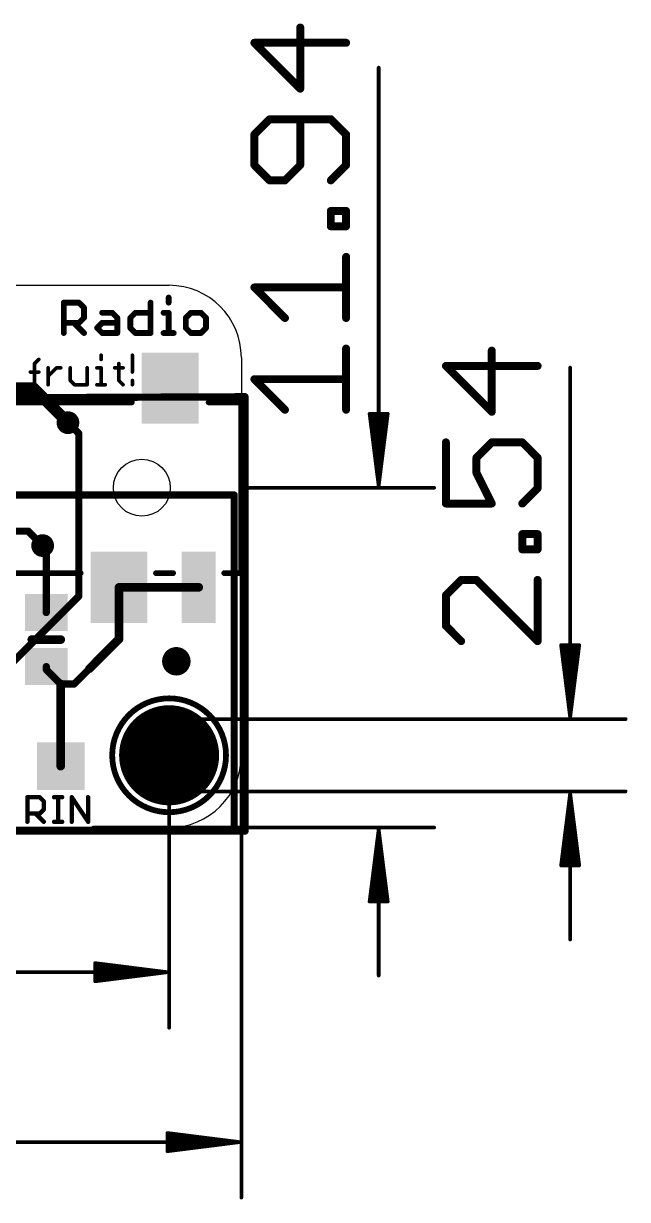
# Model space of a CAD drawing. Extents: x -7.9 to 51.7, y -13.1 to 28.2.
# Drawn here: x 30.44 to 51.67, y -13.06 to 28.25 of the extents above; entities that cross this region are included whole.
import ezdxf

# ---------------------------------------------------------------- set-up
doc = ezdxf.new("R2010")
doc.units = 0
for name, color, linetype in [('1', 12, 'CONTINUOUS'), ('16', 132, 'CONTINUOUS'), ('17', 110, 'CONTINUOUS'), ('18', 110, 'CONTINUOUS'), ('20', 53, 'CONTINUOUS'), ('21', 40, 'CONTINUOUS'), ('23', 40, 'CONTINUOUS'), ('24', 6, 'CONTINUOUS'), ('47', 253, 'CONTINUOUS')]:
    doc.layers.add(name, color=color, linetype=linetype)

# ---------------------------------------------------------------- blocks, each defined once
blk = doc.blocks.new('RECT')
blk.add_solid([(-0.5, -0.5), (0.5, -0.5), (-0.5, 0.5), (0.5, 0.5)])
blk = doc.blocks.new('PIE')
at = {"const_width": 0.5}
blk.add_lwpolyline([(0, -0.25, 1), (0, 0.25, 1), (0, -0.25)], format="xyb", dxfattribs=at)
blk = doc.blocks.new('SQUAREP')
blk.add_solid([(-0.5, -0.5), (0.5, -0.5), (-0.5, 0.5), (0.5, 0.5)])
blk = doc.blocks.new('ROUNDP')
at = {"const_width": 0.5}
blk.add_lwpolyline([(0, -0.25, 1), (0, 0.25, 1), (0, -0.25)], format="xyb", dxfattribs=at)
blk = doc.blocks.new('ROUNDV')
at = {"const_width": 0.5}
blk.add_lwpolyline([(0, -0.25, 1), (0, 0.25, 1), (0, -0.25)], format="xyb", dxfattribs=at)

msp = doc.modelspace()

# ---------------------------------------------------------------- linework, layer by layer
at = {"layer": '1'}
for points, const_width in [([(26.4, 15.438), (30.79, 15.438)], 0.4064), ([(30.79, 15.438), (32.004, 14.224)], 0.4064), ([(38.227, 15.1353), (0, 14.9637)], 0.254), ([(38.227, -0.127), (38.227, 15.1353)], 0.254), ([(31.115, 9.906), (31.242, 9.779)], 0.254), ([(31.242, 9.779), (31.242, 7.554)], 0.254), ([(36.6, 8.438), (33.8, 8.438)], 0.3048), ([(33.8, 8.438), (33.8, 6.622)], 0.3048), ([(33.8, 6.622), (32.766, 5.588)], 0.3048), ([(31.242, 5.554), (31.242, 5.654)], 0.254), ([(31.75, 5.046), (31.242, 5.554)], 0.254), ([(32.766, 5.588), (32.224, 5.046)], 0.254), ([(31.75, 2.159), (31.75, 5.046)], 0.3048), ([(32.224, 5.046), (31.75, 5.046)], 0.254), ([(0.127, -0.127), (38.227, -0.127)], 0.254)]:
    msp.add_lwpolyline(points, dxfattribs=dict(at, const_width=const_width))
for points, const_width in [([(30.8618, 15.5098, 1), (30.7182, 15.3662)], 0.2032), ([(30.79, 15.3364, 1), (30.79, 15.5396)], 0.2032), ([(38.2905, 15.1353, 1), (38.1635, 15.1353)], 0.127), ([(38.2273, 15.0718, 1), (38.2267, 15.1988)], 0.127), ([(31.9322, 14.1522, 1), (32.0758, 14.2958)], 0.2032), ([(31.1599, 9.9509, 1), (31.0701, 9.8611)], 0.127), ([(31.3055, 9.779, 1), (31.1785, 9.779)], 0.127), ([(31.1971, 9.7341, 1), (31.2869, 9.8239)], 0.127), ([(33.8, 8.5142, 1), (33.8, 8.3618)], 0.1524), ([(33.8762, 8.438, 1), (33.7238, 8.438)], 0.1524), ([(36.6, 8.3618, 1), (36.6, 8.5142)], 0.1524), ([(31.1785, 7.554, 1), (31.3055, 7.554)], 0.127), ([(33.7238, 6.622, 1), (33.8762, 6.622)], 0.1524), ([(33.8539, 6.5681, 1), (33.7461, 6.6759)], 0.1524), ([(31.3055, 5.654, 1), (31.1785, 5.654)], 0.127), ([(31.2869, 5.5989, 1), (31.1971, 5.5091)], 0.127), ([(31.1785, 5.554, 1), (31.3055, 5.554)], 0.127), ([(32.7121, 5.6419, 1), (32.8199, 5.5341)], 0.1524), ([(32.8109, 5.5431, 1), (32.7211, 5.6329)], 0.127), ([(31.8262, 5.046, 1), (31.6738, 5.046)], 0.1524), ([(31.75, 5.1095, 1), (31.75, 4.9825)], 0.127), ([(31.7051, 5.0011, 1), (31.7949, 5.0909)], 0.127), ([(32.1791, 5.0909, 1), (32.2689, 5.0011)], 0.127), ([(32.224, 4.9825, 1), (32.224, 5.1095)], 0.127), ([(31.6738, 2.159, 1), (31.8262, 2.159)], 0.1524), ([(38.227, -0.1905, 1), (38.227, -0.0635)], 0.127), ([(38.1635, -0.127, 1), (38.2905, -0.127)], 0.127)]:
    msp.add_lwpolyline(points, format="xyb", dxfattribs=dict(at, const_width=const_width))
at = {"layer": '16', "const_width": 0.254}
for points in [[(32.385, 13.843), (32.004, 14.224)], [(32.385, 8.128), (32.385, 13.843)], [(37.846, 11.684), (-0.127, 11.684)], [(37.846, -0.127), (37.846, 11.684)], [(15.367, 10.414), (30.607, 10.414)], [(30.607, 10.414), (31.115, 9.906)], [(29.21, 4.953), (32.385, 8.128)], [(-0.127, -0.127), (37.846, -0.127)]]:
    msp.add_lwpolyline(points, dxfattribs=at)
at = {"layer": '16', "const_width": 0.127}
for points in [[(32.0489, 14.2689, 1), (31.9591, 14.1791)], [(32.4485, 13.843, 1), (32.3215, 13.843)], [(32.3401, 13.7981, 1), (32.4299, 13.8879)], [(37.9095, 11.684, 1), (37.7825, 11.684)], [(37.846, 11.6205, 1), (37.846, 11.7475)], [(30.6519, 10.4589, 1), (30.5621, 10.3691)], [(30.607, 10.3505, 1), (30.607, 10.4775)], [(31.0701, 9.8611, 1), (31.1599, 9.9509)], [(32.3215, 8.128, 1), (32.4485, 8.128)], [(32.4299, 8.0831, 1), (32.3401, 8.1729)], [(37.846, -0.1905, 1), (37.846, -0.0635)], [(37.7825, -0.127, 1), (37.9095, -0.127)]]:
    msp.add_lwpolyline(points, format="xyb", dxfattribs=at)
at = {"layer": '20'}
for p, q in [((2.54, 19.05), (35.56, 19.05)), ((38.1, 16.51), (38.1, 2.54)), ((35.56, 0), (2.54, 0))]:
    msp.add_line(p, q, dxfattribs=at)
msp.add_circle((34.6, 11.938), 1, dxfattribs=at)
for centre, start, end in [((35.56, 16.51), 0, 90), ((35.56, 2.54), 270, 0)]:
    msp.add_arc(centre, 2.54, start, end, dxfattribs=at)
at = {"layer": '21'}
for points, const_width in [([(35.5439, 18.6193), (35.5439, 18.4413)], 0.2032), ([(31.8578, 17.3736), (31.8578, 18.4413)], 0.2032), ([(31.8578, 18.4413), (32.3916, 18.4413)], 0.2032), ([(32.3916, 18.4413), (32.5696, 18.2634)], 0.2032), ([(32.5696, 18.2634), (32.5696, 17.9075)], 0.2032), ([(33.2051, 18.0854), (33.561, 18.0854)], 0.2032), ([(33.561, 18.0854), (33.739, 17.9075)], 0.2032), ([(34.1965, 17.9075), (34.3745, 18.0854)], 0.2032), ([(34.3745, 18.0854), (34.9084, 18.0854)], 0.2032), ([(34.9084, 18.4413), (34.9084, 17.3736)], 0.2032), ([(35.3659, 18.0854), (35.5439, 18.0854)], 0.2032), ([(35.5439, 18.0854), (35.5439, 17.3736)], 0.2032), ([(36.3235, 18.0854), (36.1455, 17.9075)], 0.2032), ([(36.6794, 18.0854), (36.3235, 18.0854)], 0.2032), ([(36.8573, 17.9075), (36.6794, 18.0854)], 0.2032), ([(32.3916, 17.7295), (31.8578, 17.7295)], 0.2032), ([(32.2137, 17.7295), (32.5696, 17.3736)], 0.2032), ([(32.5696, 17.9075), (32.3916, 17.7295)], 0.2032), ([(33.0271, 17.5516), (33.2051, 17.7295)], 0.2032), ([(33.2051, 17.7295), (33.739, 17.7295)], 0.2032), ([(33.739, 17.9075), (33.739, 17.3736)], 0.2032), ([(34.1965, 17.5516), (34.1965, 17.9075)], 0.2032), ([(36.1455, 17.9075), (36.1455, 17.5516)], 0.2032), ([(36.8573, 17.5516), (36.8573, 17.9075)], 0.2032), ([(33.2051, 17.3736), (33.0271, 17.5516)], 0.2032), ([(33.739, 17.3736), (33.2051, 17.3736)], 0.2032), ([(34.3745, 17.3736), (34.1965, 17.5516)], 0.2032), ([(34.9084, 17.3736), (34.3745, 17.3736)], 0.2032), ([(35.3659, 17.3736), (35.7218, 17.3736)], 0.2032), ([(36.1455, 17.5516), (36.3235, 17.3736)], 0.2032), ([(36.3235, 17.3736), (36.6794, 17.3736)], 0.2032), ([(36.6794, 17.3736), (36.8573, 17.5516)], 0.2032), ([(33.1701, 16.5956), (33.1701, 16.4473)], 0.127), ([(34.2692, 16.5956), (34.2692, 16.0024)], 0.127), ([(30.8313, 16.299), (30.9796, 16.4473)], 0.127), ([(30.8313, 15.5575), (30.8313, 16.299)], 0.127), ([(31.3067, 15.5575), (31.3067, 16.1507)], 0.127), ([(31.3067, 15.8541), (31.6033, 16.1507)], 0.127), ([(31.6033, 16.1507), (31.7516, 16.1507)], 0.127), ([(32.0863, 16.1507), (32.0863, 15.7058)], 0.127), ([(32.6795, 15.5575), (32.6795, 16.1507)], 0.127), ([(33.0219, 16.1507), (33.1701, 16.1507)], 0.127), ([(33.1701, 16.1507), (33.1701, 15.5575)], 0.127), ([(33.6455, 16.1507), (33.9421, 16.1507)], 0.127), ([(33.7938, 16.299), (33.7938, 15.7058)], 0.127), ([(30.6831, 16.0024), (30.9796, 16.0024)], 0.127), ([(32.0863, 15.7058), (32.2346, 15.5575)], 0.127), ([(33.7938, 15.7058), (33.9421, 15.5575)], 0.127), ([(34.2692, 15.7058), (34.2692, 15.5575)], 0.127), ([(32.2346, 15.5575), (32.6795, 15.5575)], 0.127), ([(33.0219, 15.5575), (33.3184, 15.5575)], 0.127), ([(34.25, 14.938), (27.75, 14.938)], 0.2032), ([(38.05, 14.938), (36.95, 14.938)], 0.2032), ([(38.1, 8.938), (38.1, 14.938)], 0.2032), ([(23.6, 8.938), (32.45, 8.938)], 0.2032), ([(35.7, 8.938), (35.1, 8.938)], 0.2032), ([(38.1, 8.938), (37.5, 8.938)], 0.2032), ([(30.734, 6.604), (31.75, 6.604)], 0.3048), ([(30.5788, 0.2032), (30.5788, 1.0675)], 0.1524), ([(30.5788, 1.0675), (31.011, 1.0675)], 0.1524), ([(31.011, 1.0675), (31.1551, 0.9235)], 0.1524), ([(31.1551, 0.9235), (31.1551, 0.6354)], 0.1524), ([(31.5144, 1.0675), (31.8025, 1.0675)], 0.1524), ([(31.6584, 0.2032), (31.6584, 1.0675)], 0.1524), ([(32.138, 0.2032), (32.138, 1.0675)], 0.1524), ([(32.138, 1.0675), (32.7143, 0.2032)], 0.1524), ([(32.7143, 0.2032), (32.7143, 1.0675)], 0.1524), ([(31.011, 0.4913), (30.5788, 0.4913)], 0.1524), ([(30.867, 0.4913), (31.1551, 0.2032)], 0.1524), ([(31.1551, 0.6354), (31.011, 0.4913)], 0.1524), ([(31.5144, 0.2032), (31.8025, 0.2032)], 0.1524)]:
    msp.add_lwpolyline(points, dxfattribs=dict(at, const_width=const_width))
for points, const_width in [([(35.5947, 18.6193, 1), (35.4931, 18.6193)], 0.1016), ([(31.9086, 18.4413, 1), (31.807, 18.4413)], 0.1016), ([(31.8578, 18.4921, 1), (31.8578, 18.3905)], 0.1016), ([(32.4275, 18.4772, 1), (32.3557, 18.4054)], 0.1016), ([(32.3916, 18.3905, 1), (32.3916, 18.4921)], 0.1016), ([(32.6204, 18.2634, 1), (32.5188, 18.2634)], 0.1016), ([(32.5336, 18.2274, 1), (32.6055, 18.2993)], 0.1016), ([(33.2051, 18.1362, 1), (33.2051, 18.0346)], 0.1016), ([(33.5969, 18.1213, 1), (33.5251, 18.0495)], 0.1016), ([(33.561, 18.0346, 1), (33.561, 18.1362)], 0.1016), ([(34.3745, 18.1362, 1), (34.3745, 18.0346)], 0.1016), ([(34.4104, 18.0495, 1), (34.3386, 18.1213)], 0.1016), ([(34.9592, 18.4413, 1), (34.8576, 18.4413)], 0.1016), ([(34.9084, 18.0346, 1), (34.9084, 18.1362)], 0.1016), ([(35.3659, 18.1362, 1), (35.3659, 18.0346)], 0.1016), ([(35.4931, 18.4413, 1), (35.5947, 18.4413)], 0.1016), ([(35.5947, 18.0854, 1), (35.4931, 18.0854)], 0.1016), ([(35.5439, 18.0346, 1), (35.5439, 18.1362)], 0.1016), ([(36.3235, 18.1362, 1), (36.3235, 18.0346)], 0.1016), ([(36.3594, 18.0495, 1), (36.2876, 18.1213)], 0.1016), ([(36.7153, 18.1213, 1), (36.6435, 18.0495)], 0.1016), ([(36.6794, 18.0346, 1), (36.6794, 18.1362)], 0.1016), ([(31.8578, 17.7803, 1), (31.8578, 17.6787)], 0.1016), ([(32.2496, 17.7654, 1), (32.1777, 17.6936)], 0.1016), ([(32.3557, 17.7654, 1), (32.4275, 17.6936)], 0.1016), ([(32.3916, 17.6787, 1), (32.3916, 17.7803)], 0.1016), ([(32.5188, 17.9075, 1), (32.6204, 17.9075)], 0.1016), ([(32.6055, 17.8715, 1), (32.5336, 17.9434)], 0.1016), ([(33.2051, 17.7803, 1), (33.2051, 17.6787)], 0.1016), ([(33.241, 17.6936, 1), (33.1692, 17.7654)], 0.1016), ([(33.7898, 17.9075, 1), (33.6882, 17.9075)], 0.1016), ([(33.703, 17.8715, 1), (33.7749, 17.9434)], 0.1016), ([(33.739, 17.6787, 1), (33.739, 17.7803)], 0.1016), ([(34.2473, 17.9075, 1), (34.1457, 17.9075)], 0.1016), ([(34.1606, 17.9434, 1), (34.2325, 17.8715)], 0.1016), ([(36.1963, 17.9075, 1), (36.0947, 17.9075)], 0.1016), ([(36.1096, 17.9434, 1), (36.1815, 17.8715)], 0.1016), ([(36.9081, 17.9075, 1), (36.8065, 17.9075)], 0.1016), ([(36.8214, 17.8715, 1), (36.8933, 17.9434)], 0.1016), ([(31.807, 17.3736, 1), (31.9086, 17.3736)], 0.1016), ([(32.5336, 17.3377, 1), (32.6055, 17.4095)], 0.1016), ([(33.0631, 17.5875, 1), (32.9912, 17.5156)], 0.1016), ([(32.9912, 17.5875, 1), (33.0631, 17.5156)], 0.1016), ([(33.2051, 17.4244, 1), (33.2051, 17.3228)], 0.1016), ([(33.1692, 17.3377, 1), (33.241, 17.4095)], 0.1016), ([(33.6882, 17.3736, 1), (33.7898, 17.3736)], 0.1016), ([(33.739, 17.3228, 1), (33.739, 17.4244)], 0.1016), ([(34.2325, 17.5875, 1), (34.1606, 17.5156)], 0.1016), ([(34.1457, 17.5516, 1), (34.2473, 17.5516)], 0.1016), ([(34.3745, 17.4244, 1), (34.3745, 17.3228)], 0.1016), ([(34.3386, 17.3377, 1), (34.4104, 17.4095)], 0.1016), ([(34.8576, 17.3736, 1), (34.9592, 17.3736)], 0.1016), ([(34.9084, 17.3228, 1), (34.9084, 17.4244)], 0.1016), ([(35.3659, 17.4244, 1), (35.3659, 17.3228)], 0.1016), ([(35.4931, 17.3736, 1), (35.5947, 17.3736)], 0.1016), ([(35.7218, 17.3228, 1), (35.7218, 17.4244)], 0.1016), ([(36.1815, 17.5875, 1), (36.1096, 17.5156)], 0.1016), ([(36.0947, 17.5516, 1), (36.1963, 17.5516)], 0.1016), ([(36.3235, 17.4244, 1), (36.3235, 17.3228)], 0.1016), ([(36.2876, 17.3377, 1), (36.3594, 17.4095)], 0.1016), ([(36.6435, 17.4095, 1), (36.7153, 17.3377)], 0.1016), ([(36.6794, 17.3228, 1), (36.6794, 17.4244)], 0.1016), ([(36.8065, 17.5516, 1), (36.9081, 17.5516)], 0.1016), ([(36.8933, 17.5156, 1), (36.8214, 17.5875)], 0.1016), ([(33.2019, 16.5956, 1), (33.1384, 16.5956)], 0.0635), ([(34.301, 16.5956, 1), (34.2375, 16.5956)], 0.0635), ([(30.8631, 16.299, 1), (30.7996, 16.299)], 0.0635), ([(30.8089, 16.3214, 1), (30.8538, 16.2765)], 0.0635), ([(31.0021, 16.4248, 1), (30.9572, 16.4697)], 0.0635), ([(31.3385, 16.1507, 1), (31.275, 16.1507)], 0.0635), ([(31.6033, 16.1824, 1), (31.6033, 16.1189)], 0.0635), ([(31.6258, 16.1282, 1), (31.5809, 16.1731)], 0.0635), ([(31.7516, 16.1189, 1), (31.7516, 16.1824)], 0.0635), ([(32.1181, 16.1507, 1), (32.0546, 16.1507)], 0.0635), ([(32.7113, 16.1507, 1), (32.6478, 16.1507)], 0.0635), ([(33.0219, 16.1824, 1), (33.0219, 16.1189)], 0.0635), ([(33.1384, 16.4473, 1), (33.2019, 16.4473)], 0.0635), ([(33.2019, 16.1507, 1), (33.1384, 16.1507)], 0.0635), ([(33.1701, 16.1189, 1), (33.1701, 16.1824)], 0.0635), ([(33.6455, 16.1824, 1), (33.6455, 16.1189)], 0.0635), ([(33.8256, 16.299, 1), (33.7621, 16.299)], 0.0635), ([(33.9421, 16.1189, 1), (33.9421, 16.1824)], 0.0635), ([(30.6831, 16.0341, 1), (30.6831, 15.9706)], 0.0635), ([(30.9796, 15.9706, 1), (30.9796, 16.0341)], 0.0635), ([(31.2843, 15.8765, 1), (31.3292, 15.8316)], 0.0635), ([(32.0546, 15.7058, 1), (32.1181, 15.7058)], 0.0635), ([(32.1088, 15.7282, 1), (32.0639, 15.6833)], 0.0635), ([(33.7621, 15.7058, 1), (33.8256, 15.7058)], 0.0635), ([(33.8163, 15.7282, 1), (33.7714, 15.6833)], 0.0635), ([(34.2375, 16.0024, 1), (34.301, 16.0024)], 0.0635), ([(34.301, 15.7058, 1), (34.2375, 15.7058)], 0.0635), ([(30.7996, 15.5575, 1), (30.8631, 15.5575)], 0.0635), ([(31.275, 15.5575, 1), (31.3385, 15.5575)], 0.0635), ([(32.2346, 15.5893, 1), (32.2346, 15.5258)], 0.0635), ([(32.2122, 15.535, 1), (32.2571, 15.58)], 0.0635), ([(32.6478, 15.5575, 1), (32.7113, 15.5575)], 0.0635), ([(32.6795, 15.5258, 1), (32.6795, 15.5893)], 0.0635), ([(33.0219, 15.5893, 1), (33.0219, 15.5258)], 0.0635), ([(33.1384, 15.5575, 1), (33.2019, 15.5575)], 0.0635), ([(33.3184, 15.5258, 1), (33.3184, 15.5893)], 0.0635), ([(33.9197, 15.535, 1), (33.9646, 15.58)], 0.0635), ([(34.2375, 15.5575, 1), (34.301, 15.5575)], 0.0635), ([(34.25, 14.8872, 1), (34.25, 14.9888)], 0.1016), ([(36.95, 14.9888, 1), (36.95, 14.8872)], 0.1016), ([(38.1508, 14.938, 1), (38.0492, 14.938)], 0.1016), ([(38.05, 14.8872, 1), (38.05, 14.9888)], 0.1016), ([(32.45, 8.8872, 1), (32.45, 8.9888)], 0.1016), ([(35.1, 8.9888, 1), (35.1, 8.8872)], 0.1016), ([(35.7, 8.8872, 1), (35.7, 8.9888)], 0.1016), ([(37.5, 8.9888, 1), (37.5, 8.8872)], 0.1016), ([(38.0492, 8.938, 1), (38.1508, 8.938)], 0.1016), ([(38.1, 8.8872, 1), (38.1, 8.9888)], 0.1016), ([(30.734, 6.6802, 1), (30.734, 6.5278)], 0.1524), ([(31.75, 6.5278, 1), (31.75, 6.6802)], 0.1524), ([(35.56, 0.54, 1), (35.56, 4.54, 1), (35.56, 0.54)], 0.2032), ([(30.6169, 1.0675, 1), (30.5407, 1.0675)], 0.0762), ([(30.5788, 1.1056, 1), (30.5788, 1.0294)], 0.0762), ([(31.038, 1.0945, 1), (30.9841, 1.0406)], 0.0762), ([(31.011, 1.0294, 1), (31.011, 1.1056)], 0.0762), ([(31.1932, 0.9235, 1), (31.117, 0.9235)], 0.0762), ([(31.1281, 0.8965, 1), (31.182, 0.9504)], 0.0762), ([(31.5144, 1.1056, 1), (31.5144, 1.0294)], 0.0762), ([(31.6965, 1.0675, 1), (31.6203, 1.0675)], 0.0762), ([(31.8025, 1.0294, 1), (31.8025, 1.1056)], 0.0762), ([(32.1697, 1.0887, 1), (32.1063, 1.0464)], 0.0762), ([(32.1761, 1.0675, 1), (32.0999, 1.0675)], 0.0762), ([(32.7524, 1.0675, 1), (32.6762, 1.0675)], 0.0762), ([(30.5788, 0.5294, 1), (30.5788, 0.4532)], 0.0762), ([(30.8939, 0.5183, 1), (30.84, 0.4644)], 0.0762), ([(30.9841, 0.5183, 1), (31.038, 0.4644)], 0.0762), ([(31.011, 0.4532, 1), (31.011, 0.5294)], 0.0762), ([(31.117, 0.6354, 1), (31.1932, 0.6354)], 0.0762), ([(31.182, 0.6084, 1), (31.1281, 0.6623)], 0.0762), ([(30.5407, 0.2032, 1), (30.6169, 0.2032)], 0.0762), ([(31.1281, 0.1763, 1), (31.182, 0.2301)], 0.0762), ([(31.5144, 0.2413, 1), (31.5144, 0.1651)], 0.0762), ([(31.6203, 0.2032, 1), (31.6965, 0.2032)], 0.0762), ([(31.8025, 0.1651, 1), (31.8025, 0.2413)], 0.0762), ([(32.0999, 0.2032, 1), (32.1761, 0.2032)], 0.0762), ([(32.6762, 0.2032, 1), (32.7524, 0.2032)], 0.0762), ([(32.6826, 0.1821, 1), (32.746, 0.2243)], 0.0762)]:
    msp.add_lwpolyline(points, format="xyb", dxfattribs=dict(at, const_width=const_width))
at = {"layer": '23'}
for p in [(38.1, 11.938), (31.242, 6.604), (35.814, 5.842), (35.56, 2.54)]:
    msp.add_point(p, dxfattribs=at)
at = {"layer": '24'}
msp.add_point((37.211, 3.556), dxfattribs=at)
at = {"layer": '47'}
for points, const_width in [([(40.1696, 25.9573), (40.1696, 28.1062)], 0.2794), ([(41.7813, 27.569), (38.5579, 27.569)], 0.2794), ([(38.5579, 27.569), (40.1696, 25.9573)], 0.2794), ([(42.926, 12.003), (42.926, 26.695)], 0.13), ([(39.0952, 24.8835), (38.5579, 24.3463)], 0.2794), ([(41.2441, 24.8835), (39.0952, 24.8835)], 0.2794), ([(40.1696, 23.2718), (40.1696, 24.8835)], 0.2794), ([(41.7813, 24.3463), (41.2441, 24.8835)], 0.2794), ([(38.5579, 24.3463), (38.5579, 23.2718)], 0.2794), ([(41.7813, 23.2718), (41.7813, 24.3463)], 0.2794), ([(38.5579, 23.2718), (39.0952, 22.7346)], 0.2794), ([(39.6324, 22.7346), (40.1696, 23.2718)], 0.2794), ([(41.2441, 22.7346), (41.7813, 23.2718)], 0.2794), ([(39.0952, 22.7346), (39.6324, 22.7346)], 0.2794), ([(41.2441, 21.1232), (41.2441, 21.6604)], 0.2794), ([(41.2441, 21.6604), (41.7813, 21.6604)], 0.2794), ([(41.7813, 21.6604), (41.7813, 21.1232)], 0.2794), ([(41.7813, 21.1232), (41.2441, 21.1232)], 0.2794), ([(41.7813, 17.9005), (41.7813, 20.0494)], 0.2794), ([(39.6324, 17.9005), (38.5579, 18.9749)], 0.2794), ([(38.5579, 18.9749), (41.7813, 18.9749)], 0.2794), ([(41.7813, 14.6777), (41.7813, 16.8266)], 0.2794), ([(46.9006, 14.6066), (46.9006, 16.7555)], 0.2794), ([(48.5123, 16.2183), (45.2889, 16.2183)], 0.2794), ([(45.2889, 16.2183), (46.9006, 14.6066)], 0.2794), ([(49.657, 3.875), (49.657, 16.1571)], 0.13), ([(39.6324, 14.6777), (38.5579, 15.7522)], 0.2794), ([(38.5579, 15.7522), (41.7813, 15.7522)], 0.2794), ([(42.926, 12.003), (42.6068, 14.538)], 0.13), ([(42.6068, 14.538), (43.2452, 14.538)], 0.13), ([(42.926, 12.003), (42.666, 14.538)], 0.13), ([(42.926, 12.003), (42.796, 14.538)], 0.13), ([(43.2452, 14.538), (42.926, 12.003)], 0.13), ([(43.056, 14.538), (42.926, 12.003)], 0.13), ([(43.186, 14.538), (42.926, 12.003)], 0.13), ([(45.2889, 13.5327), (45.2889, 11.3838)], 0.2794), ([(46.3634, 12.9955), (46.9006, 13.5327)], 0.2794), ([(46.9006, 13.5327), (47.9751, 13.5327)], 0.2794), ([(47.9751, 13.5327), (48.5123, 12.9955)], 0.2794), ([(46.3634, 12.4583), (46.3634, 12.9955)], 0.2794), ([(48.5123, 12.9955), (48.5123, 11.9211)], 0.2794), ([(46.9006, 11.3838), (46.3634, 12.4583)], 0.2794), ([(38.1, 11.938), (44.876, 11.938)], 0.13), ([(48.5123, 11.9211), (47.9751, 11.3838)], 0.2794), ([(45.2889, 11.3838), (46.9006, 11.3838)], 0.2794), ([(47.9751, 9.7725), (47.9751, 10.3097)], 0.2794), ([(47.9751, 10.3097), (48.5123, 10.3097)], 0.2794), ([(48.5123, 10.3097), (48.5123, 9.7725)], 0.2794), ([(38.1, 9.906), (38.1, -12.999)], 0.13), ([(48.5123, 9.7725), (47.9751, 9.7725)], 0.2794), ([(45.8262, 8.6986), (45.2889, 8.1614)], 0.2794), ([(46.3634, 8.6986), (45.8262, 8.6986)], 0.2794), ([(48.5123, 6.5497), (46.3634, 8.6986)], 0.2794), ([(48.5123, 8.6986), (48.5123, 6.5497)], 0.2794), ([(45.2889, 8.1614), (45.2889, 7.0869)], 0.2794), ([(45.2889, 7.0869), (45.8262, 6.5497)], 0.2794), ([(49.657, 3.875), (49.3378, 6.41)], 0.13), ([(49.3378, 6.41), (49.9762, 6.41)], 0.13), ([(49.657, 3.875), (49.397, 6.41)], 0.13), ([(49.657, 3.875), (49.527, 6.41)], 0.13), ([(49.9762, 6.41), (49.657, 3.875)], 0.13), ([(49.787, 6.41), (49.657, 3.875)], 0.13), ([(49.917, 6.41), (49.657, 3.875)], 0.13), ([(35.56, 3.81), (51.607, 3.81)], 0.13), ([(35.56, 2.54), (35.56, -7.03)], 0.13), ([(35.56, 1.27), (51.607, 1.27)], 0.13), ([(49.657, 1.205), (49.3378, -1.33)], 0.13), ([(49.657, 1.205), (49.397, -1.33)], 0.13), ([(49.657, 1.205), (49.527, -1.33)], 0.13), ([(49.657, 1.205), (49.657, -3.93)], 0.13), ([(49.9762, -1.33), (49.657, 1.205)], 0.13), ([(49.787, -1.33), (49.657, 1.205)], 0.13), ([(49.917, -1.33), (49.657, 1.205)], 0.13), ([(32.893, 0), (44.876, 0)], 0.13), ([(42.926, -0.065), (42.6068, -2.6)], 0.13), ([(42.926, -0.065), (42.666, -2.6)], 0.13), ([(42.926, -0.065), (42.796, -2.6)], 0.13), ([(42.926, -0.065), (42.926, -5.2)], 0.13), ([(43.2452, -2.6), (42.926, -0.065)], 0.13), ([(43.056, -2.6), (42.926, -0.065)], 0.13), ([(43.186, -2.6), (42.926, -0.065)], 0.13), ([(49.3378, -1.33), (49.9762, -1.33)], 0.13), ([(42.6068, -2.6), (43.2452, -2.6)], 0.13), ([(35.495, -5.08), (32.96, -4.7608)], 0.13), ([(32.96, -4.7608), (32.96, -5.3992)], 0.13), ([(35.495, -5.08), (32.96, -4.82)], 0.13), ([(35.495, -5.08), (32.96, -4.95)], 0.13), ([(2.605, -5.08), (35.495, -5.08)], 0.13), ([(32.96, -5.3992), (35.495, -5.08)], 0.13), ([(32.96, -5.21), (35.495, -5.08)], 0.13), ([(32.96, -5.34), (35.495, -5.08)], 0.13), ([(38.035, -11.049), (35.5, -10.7298)], 0.13), ([(35.5, -10.7298), (35.5, -11.3682)], 0.13), ([(38.035, -11.049), (35.5, -10.789)], 0.13), ([(0.065, -11.049), (38.035, -11.049)], 0.13), ([(38.035, -11.049), (35.5, -10.919)], 0.13), ([(35.5, -11.3682), (38.035, -11.049)], 0.13), ([(35.5, -11.179), (38.035, -11.049)], 0.13), ([(35.5, -11.309), (38.035, -11.049)], 0.13)]:
    msp.add_lwpolyline(points, dxfattribs=dict(at, const_width=const_width))
for points, const_width in [([(40.2395, 28.1062, 1), (40.0998, 28.1062)], 0.1397), ([(38.5579, 27.6389, 1), (38.5579, 27.4992)], 0.1397), ([(38.6073, 27.6184, 1), (38.5086, 27.5196)], 0.1397), ([(41.7813, 27.4992, 1), (41.7813, 27.6389)], 0.1397), ([(42.9585, 26.695, 1), (42.8935, 26.695)], 0.065), ([(40.0998, 25.9573, 1), (40.2395, 25.9573)], 0.1397), ([(40.1202, 25.9079, 1), (40.219, 26.0067)], 0.1397), ([(39.0952, 24.9533, 1), (39.0952, 24.8136)], 0.1397), ([(39.1446, 24.8341, 1), (39.0458, 24.9329)], 0.1397), ([(40.2395, 24.8835, 1), (40.0998, 24.8835)], 0.1397), ([(41.2935, 24.9329, 1), (41.1947, 24.8341)], 0.1397), ([(41.2441, 24.8136, 1), (41.2441, 24.9533)], 0.1397), ([(38.6278, 24.3463, 1), (38.4881, 24.3463)], 0.1397), ([(38.5086, 24.3956, 1), (38.6073, 24.2969)], 0.1397), ([(41.8512, 24.3463, 1), (41.7114, 24.3463)], 0.1397), ([(41.7319, 24.2969, 1), (41.8307, 24.3956)], 0.1397), ([(38.6073, 23.3212, 1), (38.5086, 23.2224)], 0.1397), ([(38.4881, 23.2718, 1), (38.6278, 23.2718)], 0.1397), ([(40.0998, 23.2718, 1), (40.2395, 23.2718)], 0.1397), ([(40.219, 23.2224, 1), (40.1202, 23.3212)], 0.1397), ([(41.7114, 23.2718, 1), (41.8512, 23.2718)], 0.1397), ([(41.8307, 23.2224, 1), (41.7319, 23.3212)], 0.1397), ([(39.0952, 22.8044, 1), (39.0952, 22.6647)], 0.1397), ([(39.0458, 22.6852, 1), (39.1446, 22.784)], 0.1397), ([(39.583, 22.784, 1), (39.6818, 22.6852)], 0.1397), ([(39.6324, 22.6647, 1), (39.6324, 22.8044)], 0.1397), ([(41.1947, 22.784, 1), (41.2935, 22.6852)], 0.1397), ([(41.3139, 21.6604, 1), (41.1742, 21.6604)], 0.1397), ([(41.2441, 21.7303, 1), (41.2441, 21.5906)], 0.1397), ([(41.8512, 21.6604, 1), (41.7114, 21.6604)], 0.1397), ([(41.7813, 21.5906, 1), (41.7813, 21.7303)], 0.1397), ([(41.1742, 21.1232, 1), (41.3139, 21.1232)], 0.1397), ([(41.2441, 21.1931, 1), (41.2441, 21.0534)], 0.1397), ([(41.7114, 21.1232, 1), (41.8512, 21.1232)], 0.1397), ([(41.7813, 21.0534, 1), (41.7813, 21.1931)], 0.1397), ([(41.8512, 20.0494, 1), (41.7114, 20.0494)], 0.1397), ([(38.5579, 19.0448, 1), (38.5579, 18.9051)], 0.1397), ([(38.6073, 19.0243, 1), (38.5086, 18.9255)], 0.1397), ([(41.7813, 18.9051, 1), (41.7813, 19.0448)], 0.1397), ([(39.583, 17.8511, 1), (39.6818, 17.9498)], 0.1397), ([(41.7114, 17.9005, 1), (41.8512, 17.9005)], 0.1397), ([(41.8512, 16.8266, 1), (41.7114, 16.8266)], 0.1397), ([(46.9705, 16.7555, 1), (46.8308, 16.7555)], 0.1397), ([(45.2889, 16.2881, 1), (45.2889, 16.1484)], 0.1397), ([(45.3383, 16.2676, 1), (45.2396, 16.1689)], 0.1397), ([(48.5123, 16.1484, 1), (48.5123, 16.2881)], 0.1397), ([(49.6895, 16.1571, 1), (49.6245, 16.1571)], 0.065), ([(38.5579, 15.822, 1), (38.5579, 15.6823)], 0.1397), ([(38.6073, 15.8015, 1), (38.5086, 15.7028)], 0.1397), ([(41.7813, 15.6823, 1), (41.7813, 15.822)], 0.1397), ([(39.583, 14.6283, 1), (39.6818, 14.7271)], 0.1397), ([(41.7114, 14.6777, 1), (41.8512, 14.6777)], 0.1397), ([(42.639, 14.5421, 1), (42.5745, 14.5339)], 0.065), ([(42.6068, 14.5705, 1), (42.6068, 14.5055)], 0.065), ([(42.6983, 14.5413, 1), (42.6337, 14.5347)], 0.065), ([(42.8285, 14.5397, 1), (42.7635, 14.5363)], 0.065), ([(43.0885, 14.5363, 1), (43.0235, 14.5397)], 0.065), ([(43.2183, 14.5347, 1), (43.1537, 14.5413)], 0.065), ([(43.2775, 14.5339, 1), (43.213, 14.5421)], 0.065), ([(43.2452, 14.5055, 1), (43.2452, 14.5705)], 0.065), ([(46.8308, 14.6066, 1), (46.9705, 14.6066)], 0.1397), ([(46.8512, 14.5572, 1), (46.95, 14.656)], 0.1397), ([(45.3588, 13.5327, 1), (45.2191, 13.5327)], 0.1397), ([(46.9006, 13.6026, 1), (46.9006, 13.4629)], 0.1397), ([(46.95, 13.4833, 1), (46.8512, 13.5821)], 0.1397), ([(48.0245, 13.5821, 1), (47.9257, 13.4833)], 0.1397), ([(47.9751, 13.4629, 1), (47.9751, 13.6026)], 0.1397), ([(46.4332, 12.9955, 1), (46.2935, 12.9955)], 0.1397), ([(46.314, 13.0449, 1), (46.4128, 12.9461)], 0.1397), ([(48.5822, 12.9955, 1), (48.4425, 12.9955)], 0.1397), ([(48.4629, 12.9461, 1), (48.5617, 13.0449)], 0.1397), ([(46.2935, 12.4583, 1), (46.4332, 12.4583)], 0.1397), ([(46.4259, 12.4895, 1), (46.3009, 12.427)], 0.1397), ([(38.1, 11.9705, 1), (38.1, 11.9055)], 0.065), ([(42.8938, 12.0071, 1), (42.9582, 11.9989)], 0.065), ([(42.8937, 12.0063, 1), (42.9583, 11.9997)], 0.065), ([(42.8935, 12.0013, 1), (42.9585, 12.0047)], 0.065), ([(42.8935, 12.0047, 1), (42.9585, 12.0013)], 0.065), ([(42.8935, 12.003, 1), (42.9585, 12.003)], 0.065), ([(42.8937, 11.9997, 1), (42.9583, 12.0063)], 0.065), ([(42.8938, 11.9989, 1), (42.9582, 12.0071)], 0.065), ([(44.876, 11.9055, 1), (44.876, 11.9705)], 0.065), ([(48.4425, 11.9211, 1), (48.5822, 11.9211)], 0.1397), ([(48.5617, 11.8717, 1), (48.4629, 11.9704)], 0.1397), ([(45.2889, 11.4537, 1), (45.2889, 11.314)], 0.1397), ([(45.2191, 11.3838, 1), (45.3588, 11.3838)], 0.1397), ([(46.8381, 11.3526, 1), (46.9631, 11.4151)], 0.1397), ([(46.9006, 11.314, 1), (46.9006, 11.4537)], 0.1397), ([(47.9257, 11.4332, 1), (48.0245, 11.3344)], 0.1397), ([(48.0449, 10.3097, 1), (47.9052, 10.3097)], 0.1397), ([(47.9751, 10.3795, 1), (47.9751, 10.2398)], 0.1397), ([(48.5822, 10.3097, 1), (48.4425, 10.3097)], 0.1397), ([(48.5123, 10.2398, 1), (48.5123, 10.3795)], 0.1397), ([(38.1325, 9.906, 1), (38.0675, 9.906)], 0.065), ([(47.9052, 9.7725, 1), (48.0449, 9.7725)], 0.1397), ([(47.9751, 9.8423, 1), (47.9751, 9.7026)], 0.1397), ([(48.4425, 9.7725, 1), (48.5822, 9.7725)], 0.1397), ([(48.5123, 9.7026, 1), (48.5123, 9.8423)], 0.1397), ([(45.8262, 8.7685, 1), (45.8262, 8.6288)], 0.1397), ([(45.8756, 8.6492, 1), (45.7768, 8.748)], 0.1397), ([(46.4128, 8.748, 1), (46.314, 8.6492)], 0.1397), ([(46.3634, 8.6288, 1), (46.3634, 8.7685)], 0.1397), ([(48.5822, 8.6986, 1), (48.4425, 8.6986)], 0.1397), ([(45.3588, 8.1614, 1), (45.2191, 8.1614)], 0.1397), ([(45.2396, 8.2108, 1), (45.3383, 8.112)], 0.1397), ([(45.2191, 7.0869, 1), (45.3588, 7.0869)], 0.1397), ([(45.3383, 7.1363, 1), (45.2396, 7.0375)], 0.1397), ([(45.7768, 6.5003, 1), (45.8756, 6.5991)], 0.1397), ([(48.4425, 6.5497, 1), (48.5822, 6.5497)], 0.1397), ([(48.4629, 6.5003, 1), (48.5617, 6.5991)], 0.1397), ([(49.37, 6.4141, 1), (49.3055, 6.4059)], 0.065), ([(49.3378, 6.4425, 1), (49.3378, 6.3775)], 0.065), ([(49.4293, 6.4133, 1), (49.3647, 6.4067)], 0.065), ([(49.5595, 6.4117, 1), (49.4945, 6.4083)], 0.065), ([(49.8195, 6.4083, 1), (49.7545, 6.4117)], 0.065), ([(49.9493, 6.4067, 1), (49.8847, 6.4133)], 0.065), ([(50.0085, 6.4059, 1), (49.944, 6.4141)], 0.065), ([(49.9762, 6.3775, 1), (49.9762, 6.4425)], 0.065), ([(35.56, 3.8425, 1), (35.56, 3.7775)], 0.065), ([(49.6248, 3.8791, 1), (49.6892, 3.8709)], 0.065), ([(49.6247, 3.8783, 1), (49.6893, 3.8717)], 0.065), ([(49.6245, 3.8733, 1), (49.6895, 3.8767)], 0.065), ([(49.6245, 3.8767, 1), (49.6895, 3.8733)], 0.065), ([(49.6245, 3.875, 1), (49.6895, 3.875)], 0.065), ([(49.6247, 3.8717, 1), (49.6893, 3.8783)], 0.065), ([(49.6248, 3.8709, 1), (49.6892, 3.8791)], 0.065), ([(51.607, 3.7775, 1), (51.607, 3.8425)], 0.065), ([(35.5925, 2.54, 1), (35.5275, 2.54)], 0.065), ([(35.56, 1.3025, 1), (35.56, 1.2375)], 0.065), ([(49.6895, 1.205, 1), (49.6245, 1.205)], 0.065), ([(49.6892, 1.2091, 1), (49.6248, 1.2009)], 0.065), ([(49.6895, 1.2033, 1), (49.6245, 1.2067)], 0.065), ([(49.6895, 1.2067, 1), (49.6245, 1.2033)], 0.065), ([(49.6893, 1.2083, 1), (49.6247, 1.2017)], 0.065), ([(49.6893, 1.2017, 1), (49.6247, 1.2083)], 0.065), ([(49.6892, 1.2009, 1), (49.6248, 1.2091)], 0.065), ([(51.607, 1.2375, 1), (51.607, 1.3025)], 0.065), ([(32.893, 0.0325, 1), (32.893, -0.0325)], 0.065), ([(42.9585, -0.0667, 1), (42.8935, -0.0633)], 0.065), ([(42.9585, -0.0633, 1), (42.8935, -0.0667)], 0.065), ([(44.876, -0.0325, 1), (44.876, 0.0325)], 0.065), ([(42.9585, -0.065, 1), (42.8935, -0.065)], 0.065), ([(42.9582, -0.0609, 1), (42.8938, -0.0691)], 0.065), ([(42.9583, -0.0617, 1), (42.8937, -0.0683)], 0.065), ([(42.9583, -0.0683, 1), (42.8937, -0.0617)], 0.065), ([(42.9582, -0.0691, 1), (42.8938, -0.0609)], 0.065), ([(49.3055, -1.3259, 1), (49.37, -1.3341)], 0.065), ([(49.3378, -1.2975, 1), (49.3378, -1.3625)], 0.065), ([(49.3647, -1.3267, 1), (49.4293, -1.3333)], 0.065), ([(49.4945, -1.3283, 1), (49.5595, -1.3317)], 0.065), ([(49.7545, -1.3317, 1), (49.8195, -1.3283)], 0.065), ([(49.8847, -1.3333, 1), (49.9493, -1.3267)], 0.065), ([(49.944, -1.3341, 1), (50.0085, -1.3259)], 0.065), ([(49.9762, -1.3625, 1), (49.9762, -1.2975)], 0.065), ([(42.5745, -2.5959, 1), (42.639, -2.6041)], 0.065), ([(42.6068, -2.5675, 1), (42.6068, -2.6325)], 0.065), ([(42.6337, -2.5967, 1), (42.6983, -2.6033)], 0.065), ([(42.7635, -2.5983, 1), (42.8285, -2.6017)], 0.065), ([(43.0235, -2.6017, 1), (43.0885, -2.5983)], 0.065), ([(43.1537, -2.6033, 1), (43.2183, -2.5967)], 0.065), ([(43.213, -2.6041, 1), (43.2775, -2.5959)], 0.065), ([(43.2452, -2.6325, 1), (43.2452, -2.5675)], 0.065), ([(49.6245, -3.93, 1), (49.6895, -3.93)], 0.065), ([(32.9641, -4.7285, 1), (32.9559, -4.793)], 0.065), ([(32.9925, -4.7608, 1), (32.9275, -4.7608)], 0.065), ([(32.9633, -4.7877, 1), (32.9567, -4.8523)], 0.065), ([(32.9617, -4.9175, 1), (32.9583, -4.9825)], 0.065), ([(32.9583, -5.1775, 1), (32.9617, -5.2425)], 0.065), ([(32.9567, -5.3077, 1), (32.9633, -5.3723)], 0.065), ([(32.9559, -5.367, 1), (32.9641, -5.4315)], 0.065), ([(32.9275, -5.3992, 1), (32.9925, -5.3992)], 0.065), ([(35.4991, -5.1122, 1), (35.4909, -5.0478)], 0.065), ([(35.4909, -5.1122, 1), (35.4991, -5.0478)], 0.065), ([(35.4983, -5.1123, 1), (35.4917, -5.0477)], 0.065), ([(35.4917, -5.1123, 1), (35.4983, -5.0477)], 0.065), ([(35.4933, -5.1125, 1), (35.4967, -5.0475)], 0.065), ([(35.4967, -5.1125, 1), (35.4933, -5.0475)], 0.065), ([(35.495, -5.1125, 1), (35.495, -5.0475)], 0.065), ([(42.8935, -5.2, 1), (42.9585, -5.2)], 0.065), ([(35.5275, -7.03, 1), (35.5925, -7.03)], 0.065), ([(35.5041, -10.6975, 1), (35.4959, -10.762)], 0.065), ([(35.5325, -10.7298, 1), (35.4675, -10.7298)], 0.065), ([(35.5033, -10.7567, 1), (35.4967, -10.8213)], 0.065), ([(35.5017, -10.8865, 1), (35.4983, -10.9515)], 0.065), ([(35.4983, -11.1465, 1), (35.5017, -11.2115)], 0.065), ([(38.0391, -11.0812, 1), (38.0309, -11.0168)], 0.065), ([(38.0309, -11.0812, 1), (38.0391, -11.0168)], 0.065), ([(38.0383, -11.0813, 1), (38.0317, -11.0167)], 0.065), ([(38.0317, -11.0813, 1), (38.0383, -11.0167)], 0.065), ([(38.0333, -11.0815, 1), (38.0367, -11.0165)], 0.065), ([(38.0367, -11.0815, 1), (38.0333, -11.0165)], 0.065), ([(38.035, -11.0815, 1), (38.035, -11.0165)], 0.065), ([(35.4967, -11.2767, 1), (35.5033, -11.3413)], 0.065), ([(35.4959, -11.336, 1), (35.5041, -11.4005)], 0.065), ([(35.4675, -11.3682, 1), (35.5325, -11.3682)], 0.065), ([(38.0675, -12.999, 1), (38.1325, -12.999)], 0.065)]:
    msp.add_lwpolyline(points, format="xyb", dxfattribs=dict(at, const_width=const_width))

# ---------------------------------------------------------------- block references
at = {"layer": '1'}
for p, xscale, yscale, rotation in [((35.6, 15.438), 2, 2.5, 180), ((33.8, 8.438), 2, 2.5, 180), ((36.6, 8.438), 1.2, 2.5, 180), ((31.242, 7.554), 1.3, 1.5, 90), ((31.242, 5.654), 1.3, 1.5, 90)]:
    msp.add_blockref('RECT', p, dxfattribs=dict(at, xscale=xscale, yscale=yscale, rotation=rotation))
msp.add_blockref('PIE', (35.814, 5.842), dxfattribs=at)
at = {"layer": '17'}
for name, p, xscale, yscale, rotation in [('ROUNDP', (35.56, 2.54), 3.516, 3.516, 180), ('ROUNDP', (35.56, 2.54), 3.516, 3.516, 180), ('SQUAREP', (31.75, 2.159), 1.6764, 1.6764, 270), ('SQUAREP', (31.75, 2.159), 1.6764, 1.6764, 270)]:
    msp.add_blockref(name, p, dxfattribs=dict(at, xscale=xscale, yscale=yscale, rotation=rotation))
at = {"layer": '18', "xscale": 0.8001, "yscale": 0.8001}
for p in [(32.004, 14.224), (32.004, 14.224), (31.115, 9.906), (31.115, 9.906)]:
    msp.add_blockref('ROUNDV', p, dxfattribs=at)

doc.saveas('drawing.dxf')
